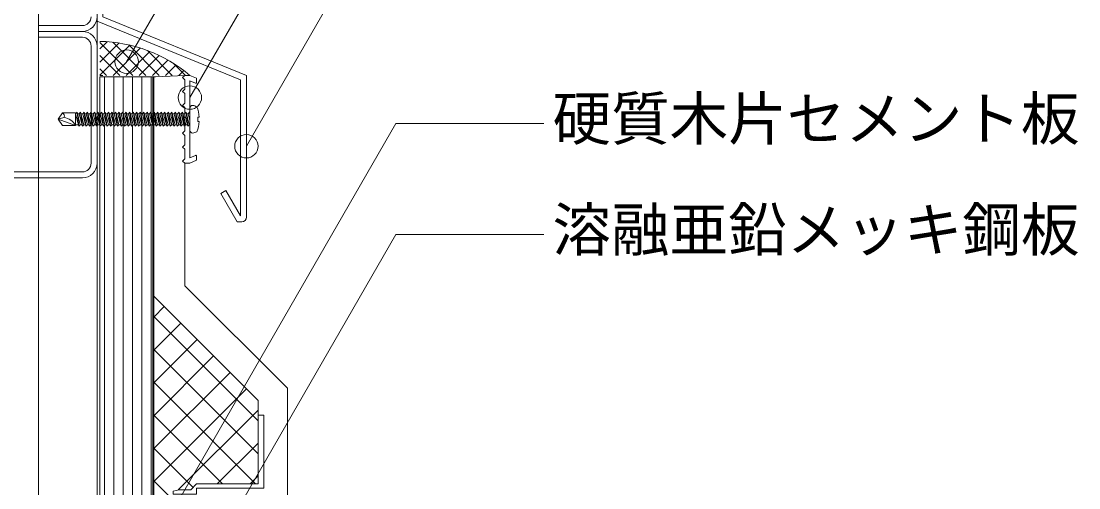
# Model space of a CAD drawing. Units: millimetres, scale not verified. Extents: x -1380 to 1380, y -955 to 955.
# Drawn here: x -531 to -169.8, y -64.8 to 94.5 of the extents above; entities that cross this region are included whole.
import ezdxf
from ezdxf.enums import TextEntityAlignment as Align

# ---------------------------------------------------------------- set-up
doc = ezdxf.new("R2010")
doc.units = ezdxf.units.MM
doc.header["$LTSCALE"] = 3
for name, color, linetype, lineweight in [('0-1_HATCH', 9, 'Continuous', 18), ('0-3_BOUSUI', 1, 'Continuous', 18), ('0-4_MOJI', 7, 'Continuous', 18), ('0-7_KANAMONO_SCREW', 4, 'Continuous', 18), ('0-8_dannnetu', 6, 'Continuous', 18), ('0-9_KANAMONO', 5, 'Continuous', 18), ('0-B_doubuti', 5, 'Continuous', 18), ('0-D_bo-do', 3, 'Continuous', 18), ('0-E_ZATU', 6, 'Continuous', 18)]:
    doc.layers.add(name, color=color, linetype=linetype, lineweight=lineweight)
doc.styles.add('ＭＳ ゴシック', font='')
doc.styles.get('ＭＳ ゴシック').set_extended_font_data('MS Gothic')

msp = doc.modelspace()

# ---------------------------------------------------------------- linework, layer by layer
at = {"layer": '0-1_HATCH'}
for p, q in [((-504.074, 85.007), (-501.608, 87.474)), ((-492.843, 76.002), (-504.074, 87.234)), ((-504.074, 80.517), (-497.577, 87.014)), ((-488.353, 76.002), (-499.642, 87.292)), ((-504.074, 76.027), (-493.822, 86.279)), ((-499.609, 76.002), (-490.302, 85.309)), ((-495.119, 76.002), (-486.99, 84.132)), ((-483.862, 76.002), (-494.235, 86.375)), ((-479.372, 76.002), (-487.823, 84.453)), ((-497.333, 76.002), (-504.074, 82.744)), ((-490.629, 76.002), (-483.864, 82.767)), ((-486.138, 76.002), (-480.911, 81.23)), ((-481.648, 76.002), (-478.119, 79.532)), ((-474.882, 76.002), (-478.933, 80.053)), ((-501.823, 76.002), (-504.074, 78.254)), ((-477.158, 76.002), (-475.481, 77.679)), ((-502.499, 63.177), (-502.499, 75.502)), ((-499.324, 62.902), (-499.324, 75.502)), ((-496.149, 62.914), (-496.149, 75.502)), ((-492.974, 63.102), (-492.974, 75.502)), ((-489.799, 62.902), (-489.799, 75.502)), ((-486.624, 63.207), (-486.624, 75.502)), ((-502.499, -68.248), (-502.499, 58.977)), ((-499.324, -68.465), (-499.324, 58.798)), ((-496.149, -68.148), (-496.149, 59.102)), ((-492.974, -67.564), (-492.974, 58.902)), ((-489.799, -68.148), (-489.799, 59.091)), ((-486.624, -68.148), (-486.624, 59.102)), ((-485.674, -6.557), (-482.095, -2.977)), ((-450.074, -41.959), (-485.674, -6.359)), ((-485.674, -17.782), (-476.482, -8.59)), ((-485.674, -29.007), (-470.869, -14.202)), ((-450.074, -53.185), (-485.674, -17.585)), ((-485.674, -40.233), (-465.257, -19.815)), ((-485.674, -51.458), (-459.644, -25.428)), ((-450.987, -63.498), (-485.674, -28.81)), ((-485.674, -62.683), (-454.031, -31.04)), ((-477.326, -65.561), (-450.074, -38.309)), ((-462.212, -63.498), (-485.674, -40.035)), ((-464.038, -63.498), (-450.074, -49.534)), ((-472.256, -64.679), (-485.674, -51.261)), ((-452.812, -63.498), (-450.074, -60.759)), ((-480.679, -67.481), (-485.674, -62.486))]:
    msp.add_line(p, q, dxfattribs=at)
at = {"layer": '0-3_BOUSUI'}
for p, q in [((-503.074, 76.002), (-504.074, 76.002)), ((-475.074, 76.002), (-485.074, 75.502)), ((-486.074, 75.502), (-485.074, 75.502))]:
    msp.add_line(p, q, dxfattribs=at)
msp.add_lwpolyline([(899.926, -149.998), (-395.932, -149.998), (-440.074, -105.855), (-440.074, -30.855), (-475.074, 4.145), (-475.074, 46.002)], dxfattribs=at)
msp.add_arc((-505.186, 38.187), 49.417, 49.92795, 88.71042, dxfattribs=at)
at = {"layer": '0-4_MOJI'}
for p, q in [((-399.1, 246.682), (-494.956, 80.656)), ((-403.384, 189.638), (-473.374, 68.411)), ((-396.386, 151.711), (-454.074, 51.791)), ((-402.989, 59.513), (-494.784, -99.481)), ((-352.551, 59.513), (-402.989, 59.513)), ((-402.989, 21.604), (-486.074, -122.304)), ((-352.551, 21.604), (-402.989, 21.604))]:
    msp.add_line(p, q, dxfattribs=at)
for centre in [(-494.956, 80.656), (-473.374, 68.411), (-454.074, 51.791)]:
    msp.add_circle(centre, 4, dxfattribs=at)
at = {"layer": '0-7_KANAMONO_SCREW'}
for p, q in [((-518.374, 61.002), (-516.369, 61.638)), ((-512.374, 62.902), (-511.874, 63.402)), ((-512.374, 58.852), (-512.374, 63.152)), ((-512.374, 62.902), (-511.274, 58.602)), ((-511.874, 63.402), (-510.774, 59.102)), ((-511.874, 63.402), (-511.274, 58.602)), ((-511.174, 62.902), (-511.746, 62.902)), ((-511.174, 62.902), (-510.674, 63.402)), ((-511.174, 62.902), (-510.074, 58.602)), ((-510.674, 63.402), (-510.074, 58.602)), ((-510.674, 63.402), (-509.574, 59.102)), ((-509.974, 62.902), (-510.546, 62.902)), ((-509.974, 62.902), (-509.474, 63.402)), ((-509.974, 62.902), (-508.874, 58.602)), ((-509.474, 63.402), (-508.874, 58.602)), ((-509.474, 63.402), (-508.374, 59.102)), ((-508.774, 62.902), (-509.346, 62.902)), ((-508.774, 62.902), (-508.274, 63.402)), ((-508.774, 62.902), (-507.674, 58.602)), ((-508.274, 63.402), (-507.674, 58.602)), ((-508.274, 63.402), (-507.174, 59.102)), ((-507.574, 62.902), (-508.146, 62.902)), ((-507.574, 62.902), (-507.074, 63.402)), ((-507.574, 62.902), (-506.474, 58.602)), ((-507.074, 63.402), (-506.474, 58.602)), ((-507.074, 63.402), (-505.974, 59.102)), ((-506.374, 62.902), (-506.946, 62.902)), ((-506.374, 62.902), (-505.874, 63.402)), ((-506.374, 62.902), (-505.274, 58.602)), ((-505.874, 63.402), (-505.274, 58.602)), ((-505.874, 63.402), (-504.774, 59.102)), ((-505.174, 62.902), (-505.746, 62.902)), ((-505.174, 62.902), (-504.674, 63.402)), ((-505.174, 62.902), (-504.074, 58.602)), ((-504.674, 63.402), (-504.074, 58.602)), ((-504.674, 63.402), (-503.574, 59.102)), ((-503.974, 62.902), (-504.546, 62.902)), ((-503.974, 62.902), (-503.474, 63.402)), ((-503.974, 62.902), (-502.874, 58.602)), ((-503.474, 63.402), (-502.874, 58.602)), ((-503.474, 63.402), (-502.374, 59.102)), ((-502.774, 62.902), (-503.346, 62.902)), ((-502.774, 62.902), (-502.274, 63.402)), ((-502.774, 62.902), (-501.674, 58.602)), ((-502.274, 63.402), (-501.674, 58.602)), ((-502.274, 63.402), (-501.174, 59.102)), ((-501.574, 62.902), (-502.146, 62.902)), ((-501.574, 62.902), (-501.074, 63.402)), ((-501.574, 62.902), (-500.474, 58.602)), ((-501.074, 63.402), (-500.474, 58.602)), ((-501.074, 63.402), (-499.974, 59.102)), ((-500.374, 62.902), (-500.946, 62.902)), ((-500.374, 62.902), (-499.874, 63.402)), ((-500.374, 62.902), (-499.274, 58.602)), ((-499.874, 63.402), (-499.274, 58.602)), ((-499.874, 63.402), (-498.774, 59.102)), ((-499.174, 62.902), (-499.746, 62.902)), ((-499.174, 62.902), (-498.674, 63.402)), ((-499.174, 62.902), (-498.074, 58.602)), ((-498.674, 63.402), (-498.074, 58.602)), ((-498.674, 63.402), (-497.574, 59.102)), ((-497.974, 62.902), (-498.546, 62.902)), ((-497.974, 62.902), (-497.474, 63.402)), ((-497.974, 62.902), (-496.874, 58.602)), ((-497.474, 63.402), (-496.874, 58.602)), ((-497.474, 63.402), (-496.374, 59.102)), ((-496.774, 62.902), (-497.346, 62.902)), ((-496.774, 62.902), (-496.274, 63.402)), ((-496.774, 62.902), (-495.674, 58.602)), ((-496.274, 63.402), (-495.674, 58.602)), ((-496.274, 63.402), (-495.174, 59.102)), ((-495.574, 62.902), (-496.146, 62.902)), ((-495.574, 62.902), (-495.074, 63.402)), ((-495.574, 62.902), (-494.474, 58.602)), ((-495.074, 63.402), (-494.474, 58.602)), ((-495.074, 63.402), (-493.974, 59.102)), ((-494.374, 62.902), (-494.946, 62.902)), ((-494.374, 62.902), (-493.874, 63.402)), ((-494.374, 62.902), (-493.274, 58.602)), ((-493.874, 63.402), (-493.274, 58.602)), ((-493.874, 63.402), (-492.774, 59.102)), ((-493.174, 62.902), (-493.746, 62.902)), ((-493.174, 62.902), (-492.674, 63.402)), ((-493.174, 62.902), (-492.074, 58.602)), ((-492.674, 63.402), (-492.074, 58.602)), ((-492.674, 63.402), (-491.574, 59.102)), ((-491.974, 62.902), (-492.546, 62.902)), ((-491.974, 62.902), (-491.474, 63.402)), ((-491.974, 62.902), (-490.874, 58.602)), ((-491.474, 63.402), (-490.874, 58.602)), ((-491.474, 63.402), (-490.374, 59.102)), ((-490.774, 62.902), (-491.346, 62.902)), ((-490.774, 62.902), (-490.274, 63.402)), ((-490.774, 62.902), (-489.674, 58.602)), ((-490.274, 63.402), (-489.674, 58.602)), ((-490.274, 63.402), (-489.174, 59.102)), ((-489.574, 62.902), (-490.146, 62.902)), ((-489.574, 62.902), (-489.074, 63.402)), ((-489.574, 62.902), (-488.474, 58.602)), ((-489.074, 63.402), (-488.474, 58.602)), ((-489.074, 63.402), (-487.974, 59.102)), ((-488.374, 62.902), (-488.946, 62.902)), ((-488.374, 62.902), (-487.874, 63.402)), ((-488.374, 62.902), (-487.274, 58.602)), ((-487.874, 63.402), (-487.274, 58.602)), ((-487.874, 63.402), (-486.774, 59.102)), ((-487.174, 62.902), (-487.746, 62.902)), ((-487.174, 62.902), (-486.674, 63.402)), ((-487.174, 62.902), (-486.074, 58.602)), ((-486.674, 63.402), (-486.074, 58.602)), ((-486.674, 63.402), (-485.574, 59.102)), ((-485.974, 62.902), (-486.546, 62.902)), ((-485.974, 62.902), (-485.474, 63.402)), ((-485.974, 62.902), (-484.874, 58.602)), ((-485.474, 63.402), (-484.874, 58.602)), ((-485.474, 63.402), (-484.374, 59.102)), ((-484.774, 62.902), (-485.346, 62.902)), ((-484.774, 62.902), (-484.274, 63.402)), ((-484.774, 62.902), (-483.674, 58.602)), ((-484.274, 63.402), (-483.674, 58.602)), ((-484.274, 63.402), (-483.174, 59.102)), ((-483.574, 62.902), (-484.146, 62.902)), ((-483.574, 62.902), (-483.074, 63.402)), ((-483.574, 62.902), (-482.474, 58.602)), ((-483.074, 63.402), (-482.474, 58.602)), ((-483.074, 63.402), (-481.974, 59.102)), ((-482.374, 62.902), (-482.946, 62.902)), ((-482.374, 62.902), (-481.874, 63.402)), ((-482.374, 62.902), (-481.274, 58.602)), ((-481.874, 63.402), (-481.274, 58.602)), ((-481.874, 63.402), (-480.774, 59.102)), ((-481.174, 62.902), (-481.746, 62.902)), ((-481.174, 62.902), (-480.674, 63.402)), ((-481.174, 62.902), (-480.074, 58.602)), ((-480.674, 63.402), (-480.074, 58.602)), ((-480.674, 63.402), (-479.574, 59.102)), ((-479.974, 62.902), (-480.546, 62.902)), ((-479.974, 62.902), (-479.474, 63.402)), ((-479.974, 62.902), (-478.874, 58.602)), ((-479.474, 63.402), (-478.874, 58.602)), ((-479.474, 63.402), (-478.374, 59.102)), ((-478.774, 62.902), (-479.346, 62.902)), ((-478.774, 62.902), (-478.274, 63.402)), ((-478.774, 62.902), (-477.674, 58.602)), ((-478.274, 63.402), (-477.674, 58.602)), ((-478.274, 63.402), (-477.174, 59.102)), ((-477.574, 62.902), (-478.146, 62.902)), ((-477.574, 62.902), (-477.074, 63.402)), ((-477.574, 62.902), (-476.474, 58.602)), ((-477.074, 63.402), (-476.474, 58.602)), ((-477.074, 63.402), (-475.974, 59.102)), ((-476.374, 62.902), (-476.946, 62.902)), ((-476.374, 62.902), (-475.874, 63.402)), ((-476.374, 62.902), (-475.274, 58.602)), ((-475.874, 63.402), (-475.274, 58.602)), ((-475.874, 63.402), (-474.774, 59.102)), ((-475.174, 62.902), (-475.746, 62.902)), ((-475.174, 62.902), (-474.674, 63.402)), ((-475.174, 62.902), (-474.074, 58.602)), ((-474.674, 63.402), (-474.074, 58.602)), ((-474.674, 63.402), (-473.574, 59.102)), ((-473.974, 62.902), (-474.546, 62.902)), ((-473.974, 62.902), (-473.374, 60.557)), ((-473.474, 63.402), (-473.374, 63.012)), ((-473.374, 64.752), (-473.374, 57.252)), ((-518.374, 61.002), (-512.374, 58.852)), ((-518.374, 61.002), (-516.869, 58.852)), ((-516.869, 58.852), (-512.374, 58.852)), ((-511.402, 59.102), (-512.374, 59.102)), ((-511.274, 58.602), (-510.774, 59.102)), ((-510.202, 59.102), (-510.774, 59.102)), ((-510.074, 58.602), (-509.574, 59.102)), ((-509.002, 59.102), (-509.574, 59.102)), ((-508.874, 58.602), (-508.374, 59.102)), ((-507.802, 59.102), (-508.374, 59.102)), ((-507.674, 58.602), (-507.174, 59.102)), ((-506.602, 59.102), (-507.174, 59.102)), ((-506.474, 58.602), (-505.974, 59.102)), ((-505.402, 59.102), (-505.974, 59.102)), ((-505.274, 58.602), (-504.774, 59.102)), ((-504.202, 59.102), (-504.774, 59.102)), ((-504.074, 58.602), (-503.574, 59.102)), ((-503.002, 59.102), (-503.574, 59.102)), ((-502.874, 58.602), (-502.374, 59.102)), ((-501.802, 59.102), (-502.374, 59.102)), ((-501.674, 58.602), (-501.174, 59.102)), ((-500.602, 59.102), (-501.174, 59.102)), ((-500.474, 58.602), (-499.974, 59.102)), ((-499.402, 59.102), (-499.974, 59.102)), ((-499.274, 58.602), (-498.774, 59.102)), ((-498.202, 59.102), (-498.774, 59.102)), ((-498.074, 58.602), (-497.574, 59.102)), ((-497.002, 59.102), (-497.574, 59.102)), ((-496.874, 58.602), (-496.374, 59.102)), ((-495.802, 59.102), (-496.374, 59.102)), ((-495.674, 58.602), (-495.174, 59.102)), ((-494.602, 59.102), (-495.174, 59.102)), ((-494.474, 58.602), (-493.974, 59.102)), ((-493.402, 59.102), (-493.974, 59.102)), ((-493.274, 58.602), (-492.774, 59.102)), ((-492.202, 59.102), (-492.774, 59.102)), ((-492.074, 58.602), (-491.574, 59.102)), ((-491.002, 59.102), (-491.574, 59.102)), ((-490.874, 58.602), (-490.374, 59.102)), ((-489.802, 59.102), (-490.374, 59.102)), ((-489.674, 58.602), (-489.174, 59.102)), ((-488.602, 59.102), (-489.174, 59.102)), ((-488.474, 58.602), (-487.974, 59.102)), ((-487.402, 59.102), (-487.974, 59.102)), ((-487.274, 58.602), (-486.774, 59.102)), ((-486.202, 59.102), (-486.774, 59.102)), ((-486.074, 58.602), (-485.574, 59.102)), ((-485.002, 59.102), (-485.574, 59.102)), ((-484.874, 58.602), (-484.374, 59.102)), ((-483.802, 59.102), (-484.374, 59.102)), ((-483.674, 58.602), (-483.174, 59.102)), ((-482.602, 59.102), (-483.174, 59.102)), ((-482.474, 58.602), (-481.974, 59.102)), ((-481.402, 59.102), (-481.974, 59.102)), ((-481.274, 58.602), (-480.774, 59.102)), ((-480.202, 59.102), (-480.774, 59.102)), ((-480.074, 58.602), (-479.574, 59.102)), ((-479.002, 59.102), (-479.574, 59.102)), ((-478.874, 58.602), (-478.374, 59.102)), ((-477.802, 59.102), (-478.374, 59.102)), ((-477.674, 58.602), (-477.174, 59.102)), ((-476.602, 59.102), (-477.174, 59.102)), ((-476.474, 58.602), (-475.974, 59.102)), ((-475.402, 59.102), (-475.974, 59.102)), ((-475.274, 58.602), (-474.774, 59.102)), ((-474.202, 59.102), (-474.774, 59.102)), ((-474.074, 58.602), (-473.574, 59.102)), ((-473.374, 59.102), (-473.574, 59.102))]:
    msp.add_line(p, q, dxfattribs=at)
for points in [[(-518.374, 61.002), (-516.869, 63.152), (-512.374, 63.152)], [(-473.974, 62.902), (-473.474, 63.402), (-473.374, 62.602)], [(-470.199, 60.252), (-470.699, 60.252), (-470.699, 61.752), (-470.199, 61.752)]]:
    msp.add_lwpolyline(points, dxfattribs=at)
for centre, radius, start, end in [((-472.374, 64.752), 1, 90, 180), ((-473.298, 61.093), 4.75, 61.1191, 78.78043), ((-481.47, 61.002), 11.296, 3.80485, 22.10088), ((-517.183, 62.209), 0.995, 324.94761, 71.58289), ((-517.116, 56.308), 5.381, 28.2142, 82.01632), ((-481.47, 61.002), 11.296, 337.89912, 356.19094), ((-472.374, 57.252), 1, 180, 270), ((-473.298, 60.912), 4.75, 281.21957, 298.8809)]:
    msp.add_arc(centre, radius, start, end, dxfattribs=at)
at = {"layer": '0-8_dannnetu'}
msp.add_lwpolyline([(-485.674, 0.602), (-450.074, -34.998), (-450.074, -63.498)], dxfattribs=at)
at = {"layer": '0-9_KANAMONO'}
for points in [[(-454.074, 27.58), (-454.074, 76.002), (-503.074, 96.002), (-503.074, 136.002), (-505.074, 136.002), (-505.074, 94.506), (-456.074, 74.506), (-456.074, 28.002), (-461.074, 36.663), (-462.806, 35.663)], [(-475.874, 75.252), (-475.074, 76.002), (-473.374, 76.002), (-471.074, 75.002), (-471.074, 73.606)], [(-471.074, 48.399), (-471.074, 47.002), (-473.374, 46.002), (-475.074, 46.002), (-475.874, 46.752), (-475.074, 47.502), (-475.074, 50.752), (-475.874, 51.502), (-475.074, 52.252), (-475.074, 55.502), (-475.874, 56.252), (-475.074, 57.002), (-475.074, 60.252), (-475.874, 61.002), (-475.074, 61.752), (-475.074, 65.002), (-475.874, 65.752), (-475.074, 66.502), (-475.074, 69.752), (-475.874, 70.502), (-475.074, 71.252), (-475.074, 74.502), (-475.874, 75.252)], [(-471.494, 73.331), (-473.374, 74.149), (-473.374, 47.856), (-471.494, 48.674)], [(-462.806, 35.663), (-457.229, 26.002), (-455.652, 26.002)]]:
    msp.add_lwpolyline(points, dxfattribs=at)
msp.add_lwpolyline([(-486.074, -193.998), (-486.074, -94.998), (-486.074, -91.265), (-486.074, 75.502), (-485.674, 75.502), (-485.674, -91.134), (-485.674, -94.866), (-485.674, -193.998)], close=True, dxfattribs=at)
for centre, radius, start, end in [((-471.374, 73.606), 0.3, 246.50143, 0), ((-471.374, 48.399), 0.3, 360, 113.49857), ((-455.652, 27.58), 1.577, 270, 0)]:
    msp.add_arc(centre, radius, start, end, dxfattribs=at)
at = {"layer": '0-B_doubuti'}
for p, q in [((-525.074, 366.002), (-525.074, -333.998)), ((-505.074, 366.002), (-505.074, -333.998)), ((-507.074, 86.002), (-507.074, 46.002)), ((-505.074, 46.002), (-505.074, 86.002)), ((-510.074, 43.002), (-600.074, 43.002)), ((-600.074, 41.002), (-510.074, 41.002))]:
    msp.add_line(p, q, dxfattribs=at)
for points in [[(-510.074, 91.002), (-525.074, 91.002), (-525.074, 93.002), (-510.074, 93.002)], [(-510.074, 91.002), (-525.074, 91.002), (-525.074, 89.002), (-510.074, 89.002)]]:
    msp.add_lwpolyline(points, dxfattribs=at)
for centre, radius, start, end in [((-510.074, 96.002), 5, 270, 0), ((-510.074, 96.002), 3, 270, 0), ((-510.074, 86.002), 5, 0, 90), ((-510.074, 86.002), 3, 0, 90), ((-510.074, 46.002), 5, 270, 0), ((-510.074, 46.002), 3, 270, 0)]:
    msp.add_arc(centre, radius, start, end, dxfattribs=at)
at = {"layer": '0-D_bo-do'}
msp.add_lwpolyline([(-504.074, 75.502), (-486.074, 75.502), (-486.074, -193.998), (-504.074, -193.998)], close=True, dxfattribs=at)
at = {"layer": '0-E_ZATU'}
msp.add_lwpolyline([(-471.074, -66.998), (-471.074, -64.998), (-448.074, -64.998), (-448.074, -39.998), (-450.074, -39.998), (-450.074, -63.498), (-471.074, -63.498), (-473.074, -65.498), (-477.074, -65.498), (-479.074, -65.998), (-479.074, -66.998)], close=True, dxfattribs=at)

# ---------------------------------------------------------------- texts
at = {"layer": '0-4_MOJI', "style": 'ＭＳ ゴシック'}
for s, p in [('硬質木片セメント板（t=18）', (-349.551, 49.513)), ('溶融亜鉛メッキ鋼板(t=0.4)', (-349.551, 11.604))]:
    msp.add_text(s, height=14.66, dxfattribs=at).set_placement(p, align=Align.BOTTOM_LEFT)

doc.saveas('drawing.dxf')
